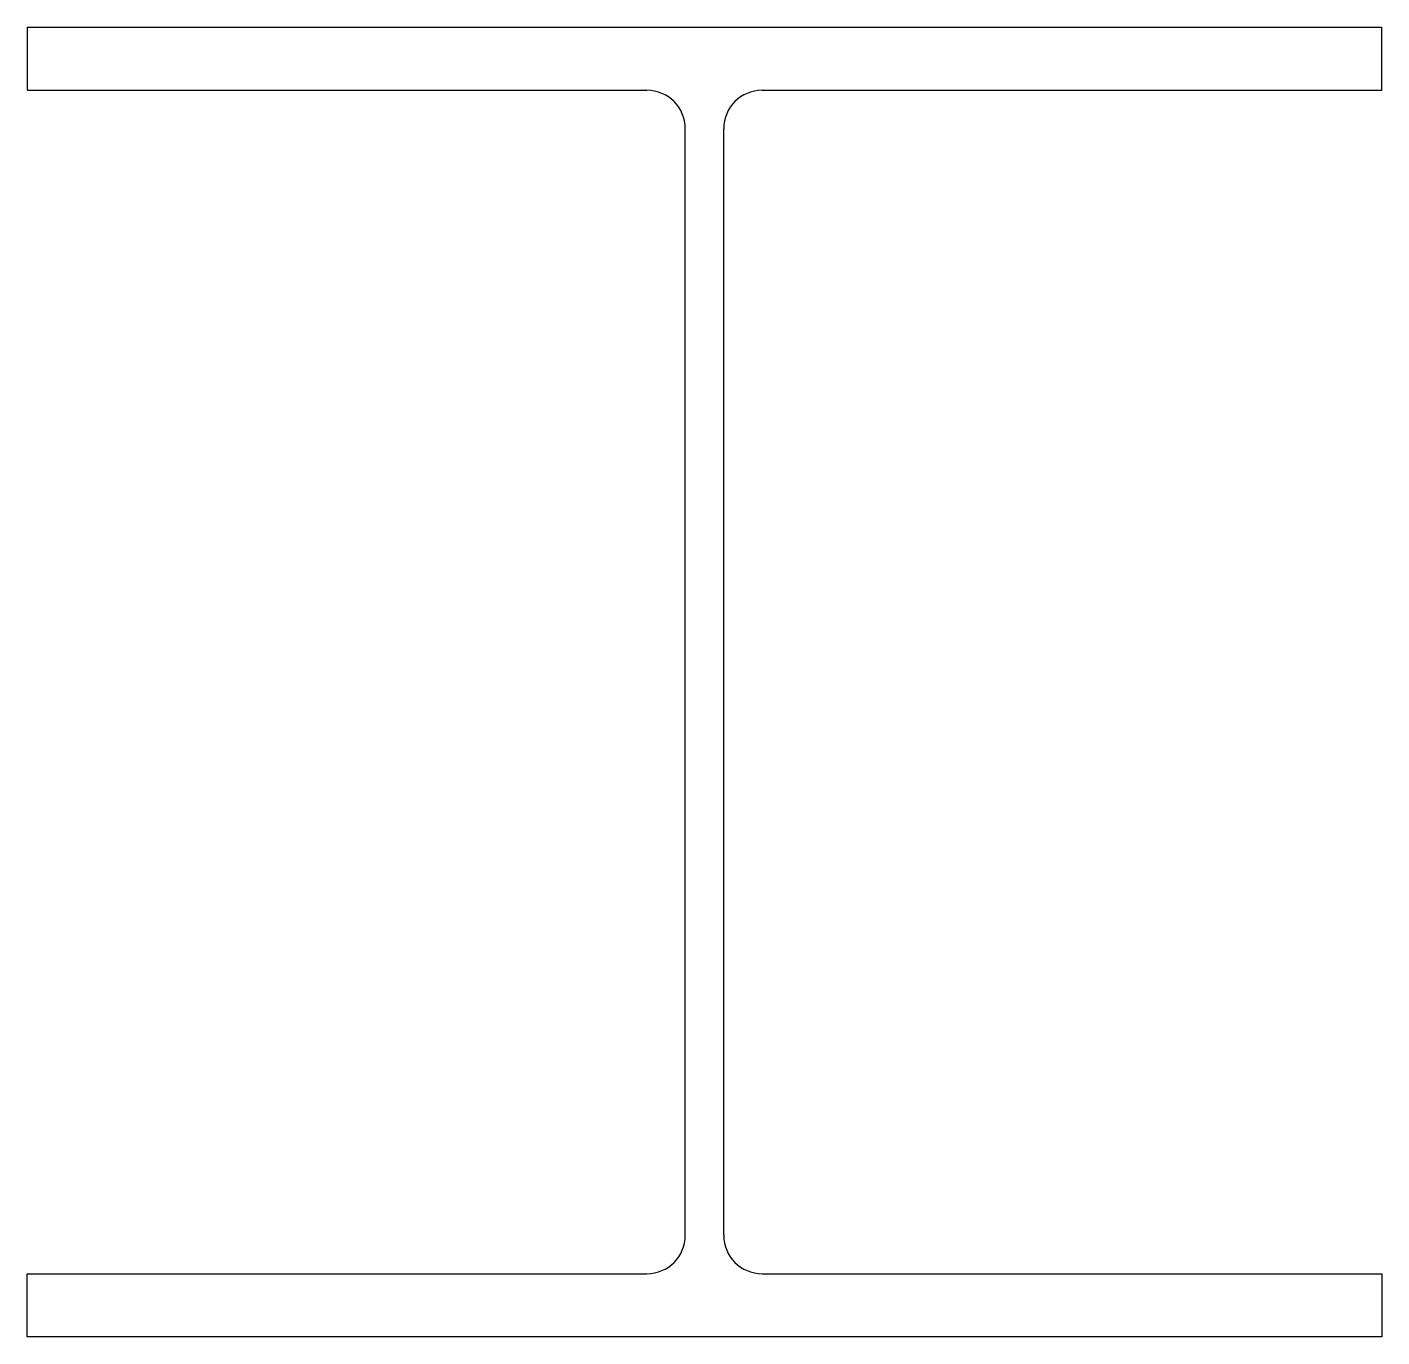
# Model space of a CAD drawing. Extents: x -150 to 150, y 0 to 290.
import ezdxf

# ---------------------------------------------------------------- set-up
doc = ezdxf.new("R2010")
doc.units = 0

msp = doc.modelspace()

# ---------------------------------------------------------------- linework, layer by layer
for p, q in [((-150, 290), (-150, 276)), ((-150, 290), (150, 290)), ((150, 276), (150, 290)), ((-150, 276), (-12.75, 276)), ((12.75, 276), (150, 276)), ((-4.25, 22.5), (-4.25, 267.5)), ((4.25, 22.5), (4.25, 267.5)), ((-150, 0), (-150, 14)), ((-150, 14), (-12.75, 14)), ((12.75, 14), (150, 14)), ((150, 14), (150, 0)), ((150, 0), (-150, 0))]:
    msp.add_line(p, q)
for centre, start, end in [((-12.75, 267.5), 0, 90), ((12.75, 267.5), 90, 180), ((-12.75, 22.5), 270, 0), ((12.75, 22.5), 180, 270)]:
    msp.add_arc(centre, 8.5, start, end)

doc.saveas('drawing.dxf')
